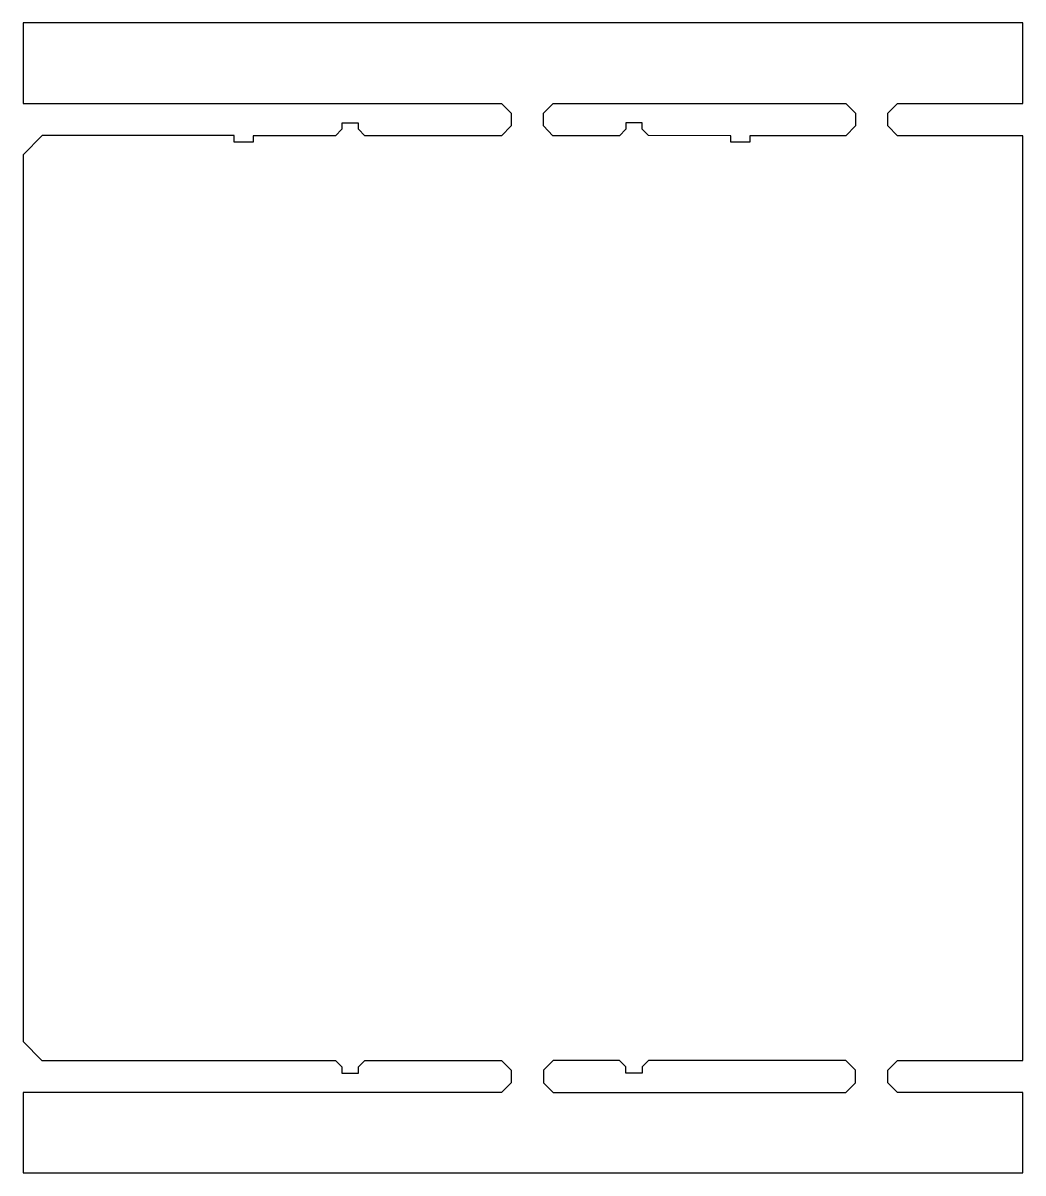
# Model space of a CAD drawing. Header units: millimetres. Extents: x 0 to 78.9, y 0 to 90.8.
import ezdxf

# ---------------------------------------------------------------- set-up
doc = ezdxf.new("R2010")
doc.units = ezdxf.units.MM
doc.layers.get('0').update_dxf_attribs({"linetype": 'CONTINUOUS'})

msp = doc.modelspace()

# ---------------------------------------------------------------- linework, layer by layer
for p, q in [((78.9051, 90.7796), (0, 90.7796)), ((0, 90.7796), (0, 84.4296)), ((78.9051, 84.4296), (78.9051, 90.7796)), ((0, 84.4296), (37.7571, 84.4296)), ((37.7571, 84.4296), (38.5191, 83.6676)), ((41.0591, 83.6676), (41.8211, 84.4296)), ((41.8211, 84.4296), (64.9351, 84.4296)), ((64.9351, 84.4296), (65.6971, 83.6676)), ((68.2371, 83.6676), (68.9991, 84.4296)), ((68.9991, 84.4296), (78.9051, 84.4296)), ((38.5191, 83.6676), (38.5191, 82.65155)), ((41.0591, 82.6516), (41.0591, 83.6676)), ((65.6971, 83.6676), (65.6971, 82.6516)), ((68.2371, 82.65155), (68.2371, 83.6676)), ((26.4643, 82.8802), (25.1638, 82.8802)), ((25.1638, 82.8802), (25.1638, 82.38995)), ((26.4643, 82.3899), (26.4643, 82.8802)), ((38.5191, 82.65155), (37.7571, 81.8794)), ((41.81855, 81.8794), (41.0591, 82.6516)), ((48.8645, 82.8903), (47.564, 82.8903)), ((47.564, 82.8903), (47.564, 82.3899)), ((48.86455, 82.38995), (48.8645, 82.8903)), ((65.6971, 82.6516), (64.9351, 81.8794)), ((68.9991, 81.8794), (68.2371, 82.65155)), ((1.5088, 81.8896), (0, 80.3808)), ((16.6624, 81.8896), (1.5088, 81.8896)), ((16.6624, 81.3816), (16.6624, 81.8896)), ((24.6659, 81.8819), (18.1635, 81.8743)), ((18.1635, 81.8743), (18.1635, 81.3816)), ((25.1638, 82.38995), (24.6659, 81.8819)), ((26.9646, 81.8794), (26.4643, 82.3899)), ((37.7571, 81.8794), (26.9646, 81.8794)), ((47.0637, 81.8794), (41.81855, 81.8794)), ((47.564, 82.3899), (47.0637, 81.8794)), ((49.36235, 81.88955), (48.86455, 82.38995)), ((55.8622, 81.8794), (49.36235, 81.88955)), ((55.8622, 81.3739), (55.8622, 81.8794)), ((57.3634, 81.8794), (57.36335, 81.3765)), ((64.9351, 81.8794), (57.3634, 81.8794)), ((78.9026, 81.8794), (68.9991, 81.8794)), ((78.9026, 8.8798), (78.9026, 81.8794)), ((18.1635, 81.3816), (16.6624, 81.3816)), ((57.36335, 81.3765), (55.8622, 81.3739)), ((0, 80.3808), (0, 10.3784)), ((0, 10.3784), (1.4884, 8.8798)), ((1.4884, 8.8798), (24.6634, 8.8798)), ((24.6634, 8.8798), (25.1638, 8.3896)), ((25.1638, 8.3896), (25.1638, 7.8816)), ((26.46425, 8.38955), (26.9646, 8.8798)), ((26.4643, 7.8816), (26.46425, 8.38955)), ((26.9646, 8.8798), (37.7546, 8.8798)), ((37.7546, 8.8798), (38.5191, 8.128)), ((41.8211, 8.8798), (41.0591, 8.128)), ((47.0637, 8.8798), (41.8211, 8.8798)), ((47.56405, 8.38955), (47.0637, 8.8798)), ((47.564, 7.8816), (47.56405, 8.38955)), ((48.86455, 8.38955), (48.8645, 7.8816)), ((49.3649, 8.8798), (48.86455, 8.38955)), ((64.9326, 8.8798), (49.3649, 8.8798)), ((65.6971, 8.128), (64.9326, 8.8798)), ((68.2371, 8.128), (68.9991, 8.8798)), ((68.9991, 8.8798), (78.9026, 8.8798)), ((25.1638, 7.8816), (26.4643, 7.8816)), ((38.5191, 8.128), (38.5191, 7.112)), ((41.0591, 8.128), (41.0591, 7.112)), ((48.8645, 7.8816), (47.564, 7.8816)), ((65.6971, 7.112), (65.6971, 8.128)), ((68.2371, 7.112), (68.2371, 8.128)), ((38.5191, 7.112), (37.7571, 6.35)), ((41.0591, 7.112), (41.8211, 6.35)), ((64.9351, 6.35), (65.6971, 7.112)), ((68.9991, 6.35), (68.2371, 7.112)), ((37.7571, 6.35), (0, 6.35)), ((0, 6.35), (0, 0)), ((41.8211, 6.35), (64.9351, 6.35)), ((78.9051, 6.35), (68.9991, 6.35)), ((78.9051, 0), (78.9051, 6.35)), ((0, 0), (78.9051, 0))]:
    msp.add_line(p, q)

doc.saveas('drawing.dxf')
